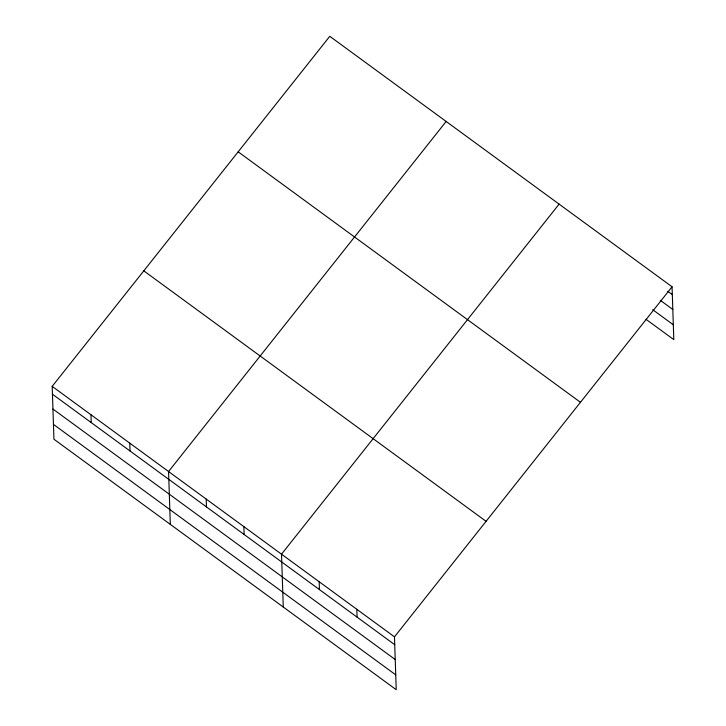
<?xml version="1.0" encoding="UTF-8"?>
<svg xmlns="http://www.w3.org/2000/svg" width="726" height="726" viewBox="0 0 726 726"><rect width="100%" height="100%" fill="white"/><g stroke="black" fill="none" stroke-linecap="round" stroke-linejoin="round"><path stroke-width="1.09" d="M672.058 286.779L394.472 636.847L396.224 689.7L53.942 439.221L52.19 386.368L329.776 36.3L672.058 286.779L673.81 339.632L646.022 319.295M446.154 121.46L168.559 471.537L170.32 524.39M559.111 204.115L281.516 554.192L283.267 607.045M667.838 291.335L672.321 294.62M660.261 300.292L672.811 309.476M652.701 309.684L673.32 324.776M238.173 151.825L580.455 402.304M143.793 270.843L486.075 521.322M52.19 386.368L394.472 636.847M52.444 394.209L394.726 644.688M52.944 409.065L395.225 659.544M53.443 424.374L395.734 674.844M356.82 609.295L357.083 617.136M319.168 581.744L319.431 589.585M243.863 526.64L244.127 534.481M206.211 499.089L206.474 506.93M129.773 443.141L130.027 450.991M90.977 414.755L91.24 422.605"/></g></svg>
